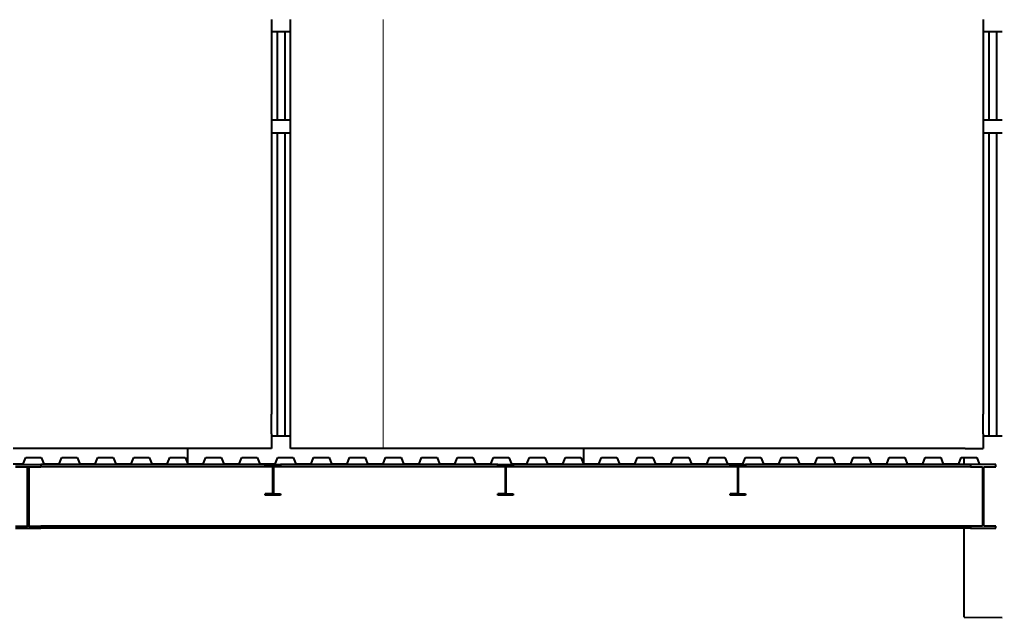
# Model space of a CAD drawing. Header units: metres. Extents: x 78 to 178, y -74 to 157.
# Drawn here: x 125.1 to 132.8, y -60.57 to -55.88 of the extents above; entities that cross this region are included whole.
import ezdxf

# ---------------------------------------------------------------- set-up
doc = ezdxf.new("R2010")
doc.units = ezdxf.units.M
for name, color, linetype, lineweight in [('01_Fina', 252, 'Continuous', 15), ('Cortes', 7, 'Continuous', 40), ('ventanas', 132, 'Continuous', 9)]:
    doc.layers.add(name, color=color, linetype=linetype, lineweight=lineweight)

msp = doc.modelspace()

# ---------------------------------------------------------------- linework, layer by layer
at = {"layer": '01_Fina'}
msp.add_line((127.95784, -55.87651), (127.95784, -59.24651), dxfattribs=at)
at = {"layer": 'Cortes'}
for p, q in [((127.08187, -55.87651), (127.08187, -58.97691)), ((127.23187, -56.07224), (127.23187, -55.87651)), ((132.66795, -55.87651), (132.66795, -58.97691)), ((127.23187, -55.97224), (127.08187, -55.97224)), ((132.81795, -55.97224), (132.66795, -55.97224)), ((127.23187, -56.66651), (127.23187, -56.07224)), ((127.15717, -56.66651), (127.08187, -56.66651)), ((127.23187, -56.66651), (127.15717, -56.66651)), ((127.23187, -56.76651), (127.23187, -56.66651)), ((132.74325, -56.66651), (132.66795, -56.66651)), ((132.81795, -56.66651), (132.74325, -56.66651)), ((127.08187, -56.76651), (127.15687, -56.76651)), ((127.15717, -56.76651), (127.15687, -56.76651)), ((127.15717, -56.76651), (127.23187, -56.76651)), ((127.23187, -59.04651), (127.23187, -56.76651)), ((132.66795, -56.76651), (132.74295, -56.76651)), ((132.74325, -56.76651), (132.74295, -56.76651)), ((132.74325, -56.76651), (132.81795, -56.76651)), ((127.08187, -59.12887), (127.08187, -58.97691)), ((132.66795, -59.12887), (132.66795, -58.97691)), ((127.23187, -59.24651), (127.23187, -59.04651)), ((127.08187, -59.12887), (127.08187, -59.24651)), ((132.66795, -59.12887), (132.66795, -59.24651)), ((127.08187, -59.14651), (127.23187, -59.14651)), ((132.66795, -59.14651), (132.81795, -59.14651)), ((125.73906, -59.24651), (124.59683, -59.24651)), ((126.42407, -59.24651), (125.73906, -59.24651)), ((126.42407, -59.36651), (126.42407, -59.24651)), ((127.08187, -59.24651), (126.42407, -59.24651)), ((128.76846, -59.24651), (127.23187, -59.24651)), ((129.53062, -59.24651), (128.76846, -59.24651)), ((129.53062, -59.24651), (129.53062, -59.36651)), ((129.91069, -59.24651), (129.53062, -59.24651)), ((131.89717, -59.24651), (129.91069, -59.24651)), ((132.41404, -59.24651), (131.89717, -59.24651)), ((132.51795, -59.24651), (132.41404, -59.24651)), ((132.52795, -59.24651), (132.51795, -59.24651)), ((132.52795, -59.24651), (132.63717, -59.24651)), ((132.63717, -59.24651), (132.66795, -59.24651)), ((125.012, -59.36651), (125.13304, -59.36651)), ((125.07105, -59.37224), (125.27105, -59.37224)), ((125.13304, -59.36651), (125.15321, -59.31651)), ((125.15321, -59.31651), (125.27424, -59.31651)), ((125.27105, -59.37224), (125.27105, -59.38824)), ((126.29624, -59.37224), (125.27105, -59.37224)), ((125.27424, -59.31651), (125.29441, -59.36651)), ((125.29441, -59.36651), (125.41545, -59.36651)), ((125.41545, -59.36651), (125.43562, -59.31651)), ((125.43562, -59.31651), (125.55666, -59.31651)), ((125.55666, -59.31651), (125.57683, -59.36651)), ((125.57683, -59.36651), (125.69786, -59.36651)), ((125.69786, -59.36651), (125.71804, -59.31651)), ((125.71804, -59.31651), (125.83907, -59.31651)), ((125.83907, -59.31651), (125.85924, -59.36651)), ((125.85924, -59.36651), (125.98028, -59.36651)), ((125.98028, -59.36651), (126.00045, -59.31651)), ((126.00045, -59.31651), (126.12148, -59.31651)), ((126.12148, -59.31651), (126.14166, -59.36651)), ((126.14166, -59.36651), (126.26269, -59.36651)), ((126.26269, -59.36651), (126.26515, -59.36042)), ((126.26515, -59.36042), (126.28286, -59.31651)), ((126.28286, -59.31651), (126.4039, -59.31651)), ((127.03295, -59.37224), (126.29624, -59.37224)), ((126.4039, -59.31651), (126.42407, -59.36651)), ((126.42407, -59.36651), (126.5451, -59.36651)), ((126.5451, -59.36651), (126.56528, -59.31651)), ((126.56528, -59.31651), (126.68631, -59.31651)), ((126.68631, -59.31651), (126.70648, -59.36651)), ((126.70648, -59.36651), (126.82752, -59.36651)), ((126.82752, -59.36651), (126.84769, -59.31651)), ((126.84769, -59.31651), (126.96873, -59.31651)), ((126.96873, -59.31651), (126.9889, -59.36651)), ((126.9889, -59.36651), (127.10993, -59.36651)), ((127.03295, -59.38204), (127.03295, -59.37224)), ((127.03295, -59.37224), (127.15295, -59.37224)), ((127.10993, -59.36651), (127.1301, -59.31651)), ((127.1301, -59.31651), (127.25114, -59.31651)), ((127.15295, -59.37224), (127.15295, -59.38204)), ((127.7388, -59.37224), (127.15295, -59.37224)), ((127.25114, -59.31651), (127.27131, -59.36651)), ((127.27131, -59.36651), (127.39235, -59.36651)), ((127.39235, -59.36651), (127.41252, -59.31651)), ((127.41252, -59.31651), (127.53355, -59.31651)), ((127.53355, -59.31651), (127.55373, -59.36651)), ((127.55373, -59.36651), (127.67476, -59.36651)), ((127.67476, -59.36651), (127.69493, -59.31651)), ((127.69493, -59.31651), (127.81403, -59.31651)), ((128.85795, -59.37224), (127.7388, -59.37224)), ((127.81403, -59.31651), (127.81597, -59.31651)), ((127.81597, -59.31651), (127.83614, -59.36651)), ((127.83614, -59.36651), (127.95717, -59.36651)), ((127.95717, -59.36651), (127.97735, -59.31651)), ((127.97735, -59.31651), (128.09838, -59.31651)), ((128.09838, -59.31651), (128.11855, -59.36651)), ((128.11855, -59.36651), (128.23959, -59.36651)), ((128.23959, -59.36651), (128.25976, -59.31651)), ((128.25976, -59.31651), (128.38079, -59.31651)), ((128.38079, -59.31651), (128.40097, -59.36651)), ((128.40097, -59.36651), (128.522, -59.36651)), ((128.522, -59.36651), (128.54217, -59.31651)), ((128.54217, -59.31651), (128.66321, -59.31651)), ((128.66321, -59.31651), (128.68338, -59.36651)), ((128.68338, -59.36651), (128.80441, -59.36651)), ((128.80441, -59.36651), (128.82459, -59.31651)), ((128.82459, -59.31651), (128.94562, -59.31651)), ((128.85795, -59.38204), (128.85795, -59.37224)), ((128.85795, -59.37224), (128.97795, -59.37224)), ((128.94562, -59.31651), (128.96579, -59.36651)), ((128.96579, -59.36651), (129.08683, -59.36651)), ((128.97795, -59.37224), (128.97795, -59.38204)), ((129.14778, -59.37224), (128.97795, -59.37224)), ((129.08683, -59.36651), (129.10472, -59.32217)), ((129.10472, -59.32217), (129.107, -59.31651)), ((129.107, -59.31651), (129.22804, -59.31651)), ((129.10795, -59.36651), (129.10795, -59.37224)), ((130.33362, -59.37224), (129.14778, -59.37224)), ((129.22804, -59.31651), (129.24821, -59.36651)), ((129.24821, -59.36651), (129.36924, -59.36651)), ((129.36924, -59.36651), (129.38941, -59.31651)), ((129.38941, -59.31651), (129.51045, -59.31651)), ((129.51045, -59.31651), (129.53062, -59.36651)), ((129.53062, -59.36651), (129.65166, -59.36651)), ((129.65166, -59.36651), (129.67183, -59.31651)), ((129.67183, -59.31651), (129.79286, -59.31651)), ((129.79286, -59.31651), (129.81304, -59.36651)), ((129.81304, -59.36651), (129.93407, -59.36651)), ((129.93407, -59.36651), (129.95424, -59.31651)), ((129.95424, -59.31651), (130.07528, -59.31651)), ((130.07528, -59.31651), (130.09545, -59.36651)), ((130.09545, -59.36651), (130.21648, -59.36651)), ((130.21648, -59.36651), (130.2296, -59.334)), ((130.2296, -59.334), (130.23666, -59.31651)), ((130.23666, -59.31651), (130.35769, -59.31651)), ((130.68295, -59.37224), (130.33362, -59.37224)), ((130.35769, -59.31651), (130.37786, -59.36651)), ((130.37786, -59.36651), (130.4989, -59.36651)), ((130.4989, -59.36651), (130.51907, -59.31651)), ((130.51907, -59.31651), (130.6401, -59.31651)), ((130.6401, -59.31651), (130.66028, -59.36651)), ((130.66028, -59.36651), (130.78131, -59.36651)), ((130.68295, -59.38204), (130.68295, -59.37224)), ((130.68295, -59.37224), (130.80295, -59.37224)), ((130.78131, -59.36651), (130.80148, -59.31651)), ((130.80148, -59.31651), (130.92252, -59.31651)), ((130.80295, -59.37224), (130.80295, -59.38204)), ((131.27237, -59.37224), (130.80295, -59.37224)), ((130.92252, -59.31651), (130.94269, -59.36651)), ((130.94269, -59.36651), (131.06373, -59.36651)), ((131.06373, -59.36651), (131.0839, -59.31651)), ((131.0839, -59.31651), (131.20493, -59.31651)), ((131.20493, -59.31651), (131.2251, -59.36651)), ((131.2251, -59.36651), (131.27163, -59.36651)), ((131.27163, -59.36651), (131.34614, -59.36651)), ((132.39446, -59.37224), (131.27237, -59.37224)), ((131.34614, -59.36651), (131.36631, -59.31651)), ((131.36631, -59.31651), (131.48735, -59.31651)), ((131.48735, -59.31651), (131.50752, -59.36651)), ((131.50752, -59.36651), (131.62855, -59.36651)), ((131.62855, -59.36651), (131.64873, -59.31651)), ((131.64873, -59.31651), (131.76976, -59.31651)), ((131.76976, -59.31651), (131.78993, -59.36651)), ((131.78993, -59.36651), (131.91097, -59.36651)), ((131.91097, -59.36651), (131.93114, -59.31651)), ((131.93114, -59.31651), (132.05217, -59.31651)), ((132.05217, -59.31651), (132.07235, -59.36651)), ((132.07235, -59.36651), (132.19338, -59.36651)), ((132.19338, -59.36651), (132.21355, -59.31651)), ((132.21355, -59.31651), (132.28913, -59.31651)), ((132.28913, -59.31651), (132.33459, -59.31651)), ((132.33459, -59.31651), (132.34692, -59.34709)), ((132.34692, -59.34709), (132.35476, -59.36651)), ((132.35476, -59.36651), (132.38363, -59.36651)), ((132.38363, -59.36651), (132.41404, -59.36651)), ((132.41404, -59.37224), (132.39446, -59.37224)), ((132.41404, -59.37224), (132.41404, -59.36651)), ((132.41404, -59.36651), (132.47579, -59.36651)), ((132.51795, -59.37224), (132.41404, -59.37224)), ((132.47579, -59.36651), (132.49597, -59.31651)), ((132.49597, -59.31651), (132.51795, -59.31651)), ((132.51795, -59.37224), (132.51795, -59.31651)), ((132.51795, -59.31651), (132.617, -59.31651)), ((132.56795, -59.37224), (132.51795, -59.37224)), ((132.56795, -59.37224), (132.56795, -59.38824)), ((132.76795, -59.37224), (132.56795, -59.37224)), ((132.617, -59.31651), (132.63717, -59.36651)), ((132.76795, -59.38824), (132.76795, -59.37224)), ((125.07105, -59.38824), (125.16605, -59.38824)), ((125.16605, -59.85624), (125.16605, -59.38824)), ((125.16605, -59.38824), (125.17605, -59.38824)), ((125.17605, -59.38824), (125.17605, -59.85624)), ((125.17605, -59.38824), (125.27105, -59.38824)), ((127.08985, -59.38824), (125.27105, -59.38824)), ((127.03295, -59.38204), (127.08985, -59.38204)), ((127.09605, -59.38204), (127.08985, -59.38204)), ((127.08985, -59.38824), (127.08985, -59.38204)), ((127.08985, -59.38824), (127.08985, -59.60244)), ((127.15295, -59.38204), (127.09605, -59.38204)), ((127.09605, -59.38204), (127.09605, -59.38824)), ((128.91485, -59.38824), (127.09605, -59.38824)), ((127.09605, -59.38824), (127.09605, -59.60244)), ((128.85795, -59.38204), (128.91485, -59.38204)), ((128.92105, -59.38204), (128.91485, -59.38204)), ((128.91485, -59.38824), (128.91485, -59.38204)), ((128.91485, -59.38824), (128.91485, -59.60244)), ((128.97795, -59.38204), (128.92105, -59.38204)), ((128.92105, -59.38204), (128.92105, -59.38824)), ((130.73985, -59.38824), (128.92105, -59.38824)), ((128.92105, -59.38824), (128.92105, -59.60244)), ((130.68295, -59.38204), (130.73985, -59.38204)), ((130.74605, -59.38204), (130.73985, -59.38204)), ((130.73985, -59.38824), (130.73985, -59.38204)), ((130.73985, -59.38824), (130.73985, -59.60244)), ((130.80295, -59.38204), (130.74605, -59.38204)), ((130.74605, -59.38204), (130.74605, -59.38824)), ((132.56795, -59.38824), (130.74605, -59.38824)), ((130.74605, -59.38824), (130.74605, -59.60244)), ((132.56795, -59.38824), (132.66295, -59.38824)), ((132.66295, -59.38824), (132.66295, -59.85624)), ((132.67295, -59.85624), (132.67295, -59.38824)), ((132.67295, -59.38824), (132.76795, -59.38824)), ((127.08985, -59.60244), (127.03295, -59.60244)), ((127.03295, -59.61224), (127.03295, -59.60244)), ((127.09605, -59.60244), (127.15295, -59.60244)), ((127.15295, -59.60244), (127.15295, -59.61224)), ((128.91485, -59.60244), (128.85795, -59.60244)), ((128.85795, -59.61224), (128.85795, -59.60244)), ((128.92105, -59.60244), (128.97795, -59.60244)), ((128.97795, -59.60244), (128.97795, -59.61224)), ((130.73985, -59.60244), (130.68295, -59.60244)), ((130.68295, -59.61224), (130.68295, -59.60244)), ((130.74605, -59.60244), (130.80295, -59.60244)), ((130.80295, -59.60244), (130.80295, -59.61224)), ((127.15295, -59.61224), (127.03295, -59.61224)), ((128.97795, -59.61224), (128.85795, -59.61224)), ((130.80295, -59.61224), (130.68295, -59.61224)), ((125.07105, -59.85624), (125.16605, -59.85624)), ((125.07105, -59.87224), (125.27105, -59.87224)), ((125.17605, -59.85624), (125.16605, -59.85624)), ((125.17605, -59.85624), (125.27105, -59.85624)), ((125.27105, -59.85624), (125.27105, -59.87224)), ((132.56795, -59.85624), (125.27105, -59.85624)), ((126.91525, -59.87224), (125.27105, -59.87224)), ((127.23161, -59.87224), (126.91525, -59.87224)), ((129.13763, -59.87224), (127.23161, -59.87224)), ((129.73734, -59.87224), (129.13763, -59.87224)), ((131.3415, -59.87224), (129.73734, -59.87224)), ((131.67024, -59.87224), (131.3415, -59.87224)), ((132.41404, -59.87224), (131.67024, -59.87224)), ((132.51795, -59.87224), (132.41404, -59.87224)), ((132.51795, -60.04899), (132.51795, -59.87224)), ((132.56795, -59.87224), (132.51795, -59.87224)), ((132.66295, -59.85624), (132.56795, -59.85624)), ((132.56795, -59.85624), (132.56795, -59.87224)), ((132.56795, -59.87224), (132.76795, -59.87224)), ((132.76795, -59.85624), (132.67295, -59.85624)), ((132.76795, -59.87224), (132.76795, -59.85624)), ((132.51795, -60.20468), (132.51795, -60.04899)), ((132.51795, -60.56966), (132.51795, -60.20468)), ((132.51795, -60.56966), (132.81795, -60.57195))]:
    msp.add_line(p, q, dxfattribs=at)
at = {"layer": 'ventanas', "lineweight": 40}
for p, q in [((127.12687, -55.97224), (127.12687, -56.66651)), ((127.18687, -55.97224), (127.18687, -56.66651)), ((132.71295, -55.97224), (132.71295, -56.66651)), ((132.77295, -55.97224), (132.77295, -56.66651)), ((127.12687, -56.76651), (127.12687, -59.14651)), ((127.18687, -56.76651), (127.18687, -59.14651)), ((132.71295, -56.76651), (132.71295, -59.14651)), ((132.77295, -56.76651), (132.77295, -59.14651))]:
    msp.add_line(p, q, dxfattribs=at)

doc.saveas('drawing.dxf')
